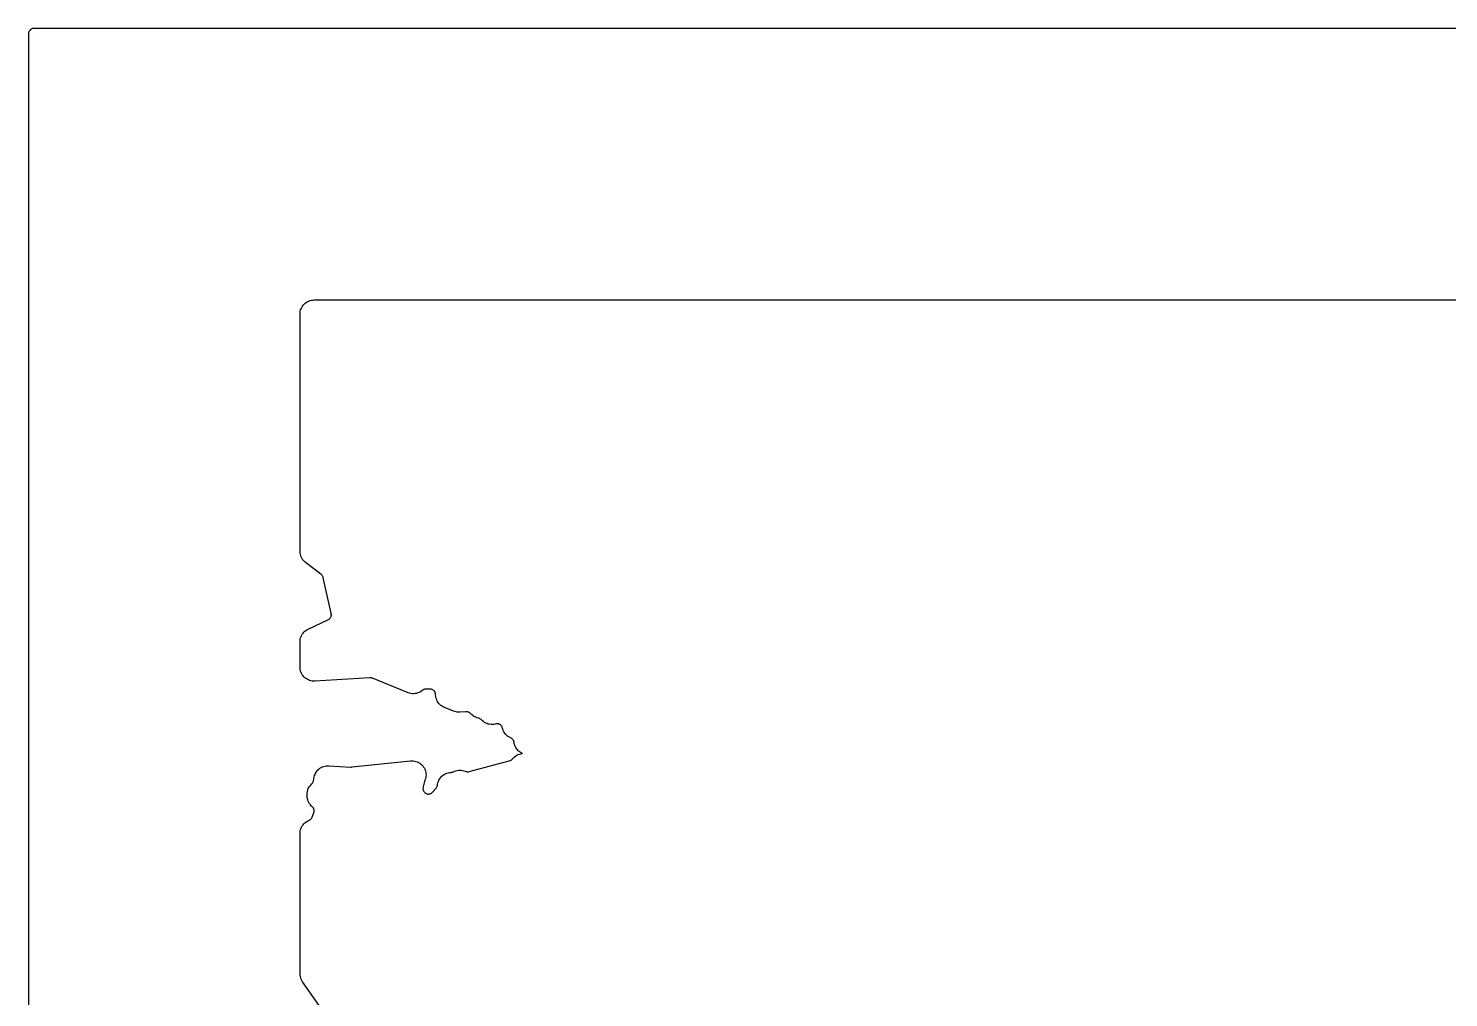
# Model space of a CAD drawing. Header units: metres. Extents: x 0 to 400, y 0 to 202.
# Drawn here: x -0.3 to 65.1, y 157.8 to 202.5 of the extents above; entities that cross this region are included whole.
import ezdxf

# ---------------------------------------------------------------- set-up
doc = ezdxf.new("R2010")
doc.units = ezdxf.units.M

msp = doc.modelspace()

# ---------------------------------------------------------------- linework, layer by layer
for points in [[(399.985, 202.4526), (0.015, 202.4526), (-0.026, 202.4506), (-0.047, 202.4476), (-0.069, 202.4416), (-0.097, 202.4316), (-0.119, 202.4216), (-0.14, 202.4086), (-0.158, 202.3956), (-0.177, 202.3776), (-0.195, 202.3586), (-0.208, 202.3406), (-0.221, 202.3196), (-0.231, 202.2976), (-0.241, 202.2696), (-0.247, 202.2476), (-0.25, 202.2266), (-0.252, 202.1856), (-0.252, 0.0146)], [(13.323, 157.2076), (12.371, 158.5566), (12.335, 158.6126), (12.306, 158.6726), (12.282, 158.7346), (12.266, 158.7986), (12.255, 158.8646), (12.252, 158.9306), (12.252, 165.3846), (12.255, 165.4466), (12.264, 165.5076), (12.278, 165.5676), (12.299, 165.6256), (12.324, 165.6816), (12.355, 165.7356), (12.391, 165.7856), (12.432, 165.8326), (12.476, 165.8746), (12.525, 165.9126), (12.577, 165.9466), (12.632, 165.9746), (12.68, 165.9966), (12.704, 166.0106), (12.723, 166.0236), (12.742, 166.0406), (12.762, 166.0616), (12.775, 166.0796), (12.788, 166.1006), (12.806, 166.1376), (12.878, 166.3086), (12.892, 166.3476), (12.898, 166.3696), (12.901, 166.3946), (12.903, 166.4196), (12.902, 166.4426), (12.899, 166.4676), (12.894, 166.4916), (12.887, 166.5136), (12.877, 166.5356), (12.866, 166.5546), (12.852, 166.5746), (12.834, 166.5956), (12.816, 166.6136), (12.768, 166.6566), (12.726, 166.7036), (12.688, 166.7546), (12.655, 166.8096), (12.627, 166.8676), (12.606, 166.9276), (12.59, 166.9886), (12.581, 167.0516), (12.578, 167.1106), (12.578, 167.1156), (12.577, 167.1246), (12.574, 167.1916), (12.579, 167.2576), (12.59, 167.3236), (12.608, 167.3886), (12.633, 167.4506), (12.663, 167.5106), (12.7, 167.5656), (12.743, 167.6176), (12.79, 167.6646), (12.795, 167.6696), (12.813, 167.6886), (12.827, 167.7076), (12.839, 167.7266), (12.85, 167.7506), (12.86, 167.7756), (12.869, 167.8146), (12.905, 167.9886), (12.92, 168.0486), (12.941, 168.1066), (12.968, 168.1626), (12.999, 168.2156), (13.035, 168.2646), (13.076, 168.3116), (13.121, 168.3536), (13.17, 168.3906), (13.222, 168.4236), (13.277, 168.4506), (13.335, 168.4736), (13.394, 168.4896), (13.455, 168.5006), (13.516, 168.5066), (13.578, 168.5056), (14.587, 168.4466), (14.618, 168.4456), (14.653, 168.4486), (17.337, 168.7266), (17.401, 168.7296), (17.464, 168.7266), (17.527, 168.7176), (17.589, 168.7026), (17.649, 168.6816), (17.707, 168.6546), (17.762, 168.6216), (17.813, 168.5846), (17.86, 168.5416), (17.903, 168.4946), (17.941, 168.4436), (17.974, 168.3896), (18.002, 168.3316), (18.023, 168.2726), (18.039, 168.2106), (18.049, 168.1476), (18.052, 168.0836), (18.049, 168.0206), (18.04, 167.9576), (18.025, 167.8956), (18.004, 167.8356), (18, 167.8266), (17.988, 167.7866), (17.923, 167.5296), (17.914, 167.4886), (17.912, 167.4646), (17.912, 167.4416), (17.914, 167.4176), (17.92, 167.3916), (17.927, 167.3676), (17.937, 167.3446), (17.949, 167.3216), (17.963, 167.3016), (17.979, 167.2826), (17.997, 167.2646), (18.014, 167.2506), (18.034, 167.2386), (18.059, 167.2256), (18.085, 167.2156), (18.109, 167.2086), (18.132, 167.2036), (18.155, 167.2026), (18.18, 167.2026), (18.203, 167.2056), (18.229, 167.2116), (18.256, 167.2206), (18.278, 167.2306), (18.297, 167.2416), (18.319, 167.2566), (18.338, 167.2736), (18.365, 167.3026), (18.512, 167.4756), (18.538, 167.5096), (18.553, 167.5326), (18.563, 167.5516), (18.571, 167.5746), (18.577, 167.5946), (18.585, 167.6476), (18.586, 167.6516), (18.587, 167.6576), (18.6, 167.7186), (18.619, 167.7786), (18.644, 167.8366), (18.675, 167.8916), (18.711, 167.9436), (18.751, 167.9916), (18.796, 168.0356), (18.845, 168.0746), (18.898, 168.1096), (18.953, 168.1386), (19.012, 168.1626), (19.072, 168.1796), (19.134, 168.1916), (19.197, 168.1976), (19.21, 168.1986), (19.234, 168.2016), (19.262, 168.2086), (19.285, 168.2156), (19.301, 168.2226), (19.331, 168.2376), (19.358, 168.2506), (19.418, 168.2726), (19.48, 168.2886), (19.544, 168.2976), (19.607, 168.3016), (19.671, 168.2986), (19.735, 168.2896), (19.797, 168.2746), (19.857, 168.2526), (19.884, 168.2416), (19.905, 168.2356), (19.928, 168.2316), (19.955, 168.2286), (19.983, 168.2296), (20.007, 168.2316), (20.044, 168.2396), (21.886, 168.7286), (21.924, 168.7406), (21.947, 168.7516), (21.971, 168.7636), (21.99, 168.7766), (22.007, 168.7916), (22.026, 168.8116), (22.039, 168.8276), (22.081, 168.8756), (22.129, 168.9186), (22.18, 168.9576), (22.234, 168.9916), (22.292, 169.0196), (22.352, 169.0416), (22.414, 169.0576), (22.478, 169.0666), (22.499, 169.0676), (22.452, 169.0896), (22.398, 169.1206), (22.347, 169.1566), (22.3, 169.1976), (22.257, 169.2426), (22.219, 169.2916), (22.185, 169.3436), (22.157, 169.3996), (22.134, 169.4576), (22.116, 169.5176), (22.105, 169.5786), (22.102, 169.5996), (22.096, 169.6266), (22.088, 169.6496), (22.079, 169.6706), (22.068, 169.6896), (22.053, 169.7106), (22.036, 169.7296), (22.016, 169.7486), (21.996, 169.7636), (21.978, 169.7746), (21.947, 169.7906), (21.921, 169.8006), (21.863, 169.8326), (21.808, 169.8706), (21.757, 169.9136), (21.711, 169.9616), (21.67, 170.0146), (21.634, 170.0716), (21.605, 170.1316), (21.582, 170.1936), (21.571, 170.2376), (21.561, 170.2706), (21.551, 170.2936), (21.54, 170.3146), (21.525, 170.3366), (21.508, 170.3566), (21.494, 170.3706), (21.473, 170.3866), (21.451, 170.4026), (21.431, 170.4126), (21.408, 170.4216), (21.386, 170.4286), (21.361, 170.4326), (21.332, 170.4356), (21.31, 170.4356), (21.288, 170.4336), (21.259, 170.4276), (21.231, 170.4196), (21.169, 170.4086), (21.106, 170.4036), (21.043, 170.4046), (20.98, 170.4126), (20.919, 170.4256), (20.859, 170.4456), (20.801, 170.4706), (20.745, 170.5006), (20.694, 170.5366), (20.645, 170.5776), (20.585, 170.6336), (20.558, 170.6566), (20.536, 170.6706), (20.511, 170.6846), (20.491, 170.6936), (20.473, 170.6996), (20.461, 170.7016), (20.402, 170.7166), (20.344, 170.7376), (20.289, 170.7636), (20.236, 170.7946), (20.187, 170.8296), (20.141, 170.8706), (20.13, 170.8816), (20.089, 170.9226), (20.07, 170.9386), (20.05, 170.9516), (20.025, 170.9636), (20.001, 170.9736), (19.98, 170.9796), (19.957, 170.9846), (19.93, 170.9866), (19.887, 170.9856), (19.607, 170.9676), (19.549, 170.9666), (19.491, 170.9706), (19.433, 170.9806), (19.377, 170.9946), (19.322, 171.0146), (18.897, 171.1876), (18.84, 171.2136), (18.787, 171.2446), (18.736, 171.2816), (18.69, 171.3226), (18.647, 171.3676), (18.609, 171.4176), (18.576, 171.4696), (18.548, 171.5256), (18.526, 171.5836), (18.509, 171.6436), (18.498, 171.7046), (18.493, 171.7666), (18.492, 171.7996), (18.489, 171.8296), (18.484, 171.8506), (18.477, 171.8716), (18.464, 171.8996), (18.453, 171.9186), (18.441, 171.9356), (18.423, 171.9566), (18.403, 171.9746), (18.385, 171.9886), (18.362, 172.0026), (18.34, 172.0136), (18.318, 172.0226), (18.293, 172.0286), (18.271, 172.0326), (18.229, 172.0346), (18.068, 172.0366), (18.027, 172.0356), (18.007, 172.0326), (17.984, 172.0266), (17.955, 172.0166), (17.935, 172.0076), (17.915, 171.9956), (17.903, 171.9876), (17.898, 171.9836), (17.852, 171.9466), (17.796, 171.9096), (17.738, 171.8796), (17.676, 171.8546), (17.613, 171.8366), (17.548, 171.8256), (17.482, 171.8206), (17.416, 171.8226), (17.35, 171.8316), (17.286, 171.8466), (17.224, 171.8686), (15.595, 172.5316), (15.561, 172.5436), (15.541, 172.5486), (15.518, 172.5526), (15.498, 172.5536), (15.462, 172.5526), (12.939, 172.4006), (12.877, 172.3996), (12.815, 172.4056), (12.754, 172.4166), (12.694, 172.4336), (12.636, 172.4556), (12.581, 172.4836), (12.528, 172.5166), (12.479, 172.5546), (12.434, 172.5976), (12.393, 172.6446), (12.356, 172.6946), (12.325, 172.7486), (12.299, 172.8046), (12.279, 172.8636), (12.264, 172.9236), (12.255, 172.9856), (12.252, 173.0476), (12.252, 174.2106), (12.255, 174.2716), (12.264, 174.3326), (12.278, 174.3916), (12.298, 174.4496), (12.323, 174.5056), (12.353, 174.5586), (12.389, 174.6086), (12.429, 174.6556), (12.473, 174.6976), (12.521, 174.7356), (12.572, 174.7696), (12.626, 174.7976), (13.533, 175.2206), (13.571, 175.2406), (13.592, 175.2546), (13.608, 175.2676), (13.627, 175.2856), (13.642, 175.3036), (13.654, 175.3226), (13.667, 175.3456), (13.678, 175.3696), (13.684, 175.3896), (13.69, 175.4146), (13.693, 175.4416), (13.693, 175.4606), (13.691, 175.4876), (13.685, 175.5286), (13.323, 177.1556), (13.31, 177.1986), (13.302, 177.2216), (13.291, 177.2426), (13.275, 177.2666), (13.259, 177.2876), (13.243, 177.3036), (13.212, 177.3296), (12.51, 177.8596), (12.459, 177.9026), (12.412, 177.9496), (12.371, 178.0026), (12.336, 178.0586), (12.306, 178.1176), (12.283, 178.1806), (12.266, 178.2446), (12.255, 178.3106), (12.252, 178.3766), (12.252, 189.3006), (12.255, 189.3646), (12.264, 189.4266), (12.28, 189.4886), (12.301, 189.5486), (12.329, 189.6056), (12.361, 189.6606), (12.399, 189.7116), (12.442, 189.7586), (12.489, 189.8016), (12.54, 189.8396), (12.595, 189.8716), (12.652, 189.8996), (12.712, 189.9206), (12.774, 189.9366), (12.836, 189.9456), (12.9, 189.9486), (93.071, 189.9486)]]:
    msp.add_lwpolyline(points)

doc.saveas('drawing.dxf')
